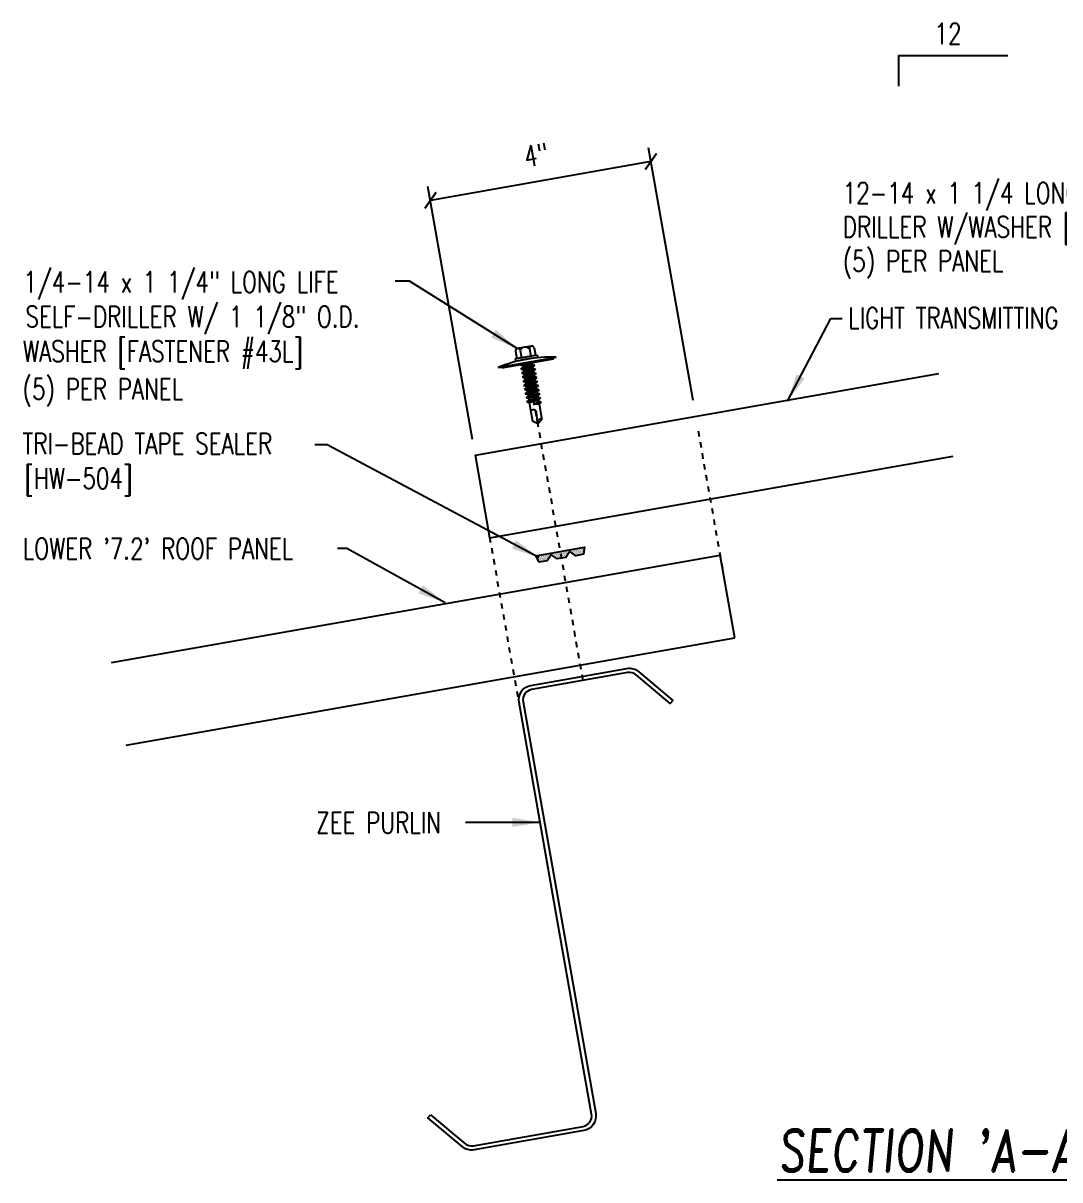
# Model space of a CAD drawing. Header units: inches. Extents: x -33163 to 19162, y -8858 to 30669.
# Drawn here: x -17126.74 to -17108.21, y 18038.63 to 18059.3 of the extents above; entities that cross this region are included whole.
import ezdxf

# ---------------------------------------------------------------- set-up
doc = ezdxf.new("R2010")
doc.units = ezdxf.units.IN
doc.linetypes.add('ACAD_ISO07W100', pattern=[3, 0, -3])
doc.layers.get('0').update_dxf_attribs({"color": 9, "lineweight": 0})
doc.layers.get('Defpoints').update_dxf_attribs({"color": 254})
for name, color, linetype in [('FASTENER', 9, 'Continuous'), ('LABEL', 12, 'Continuous'), ('MARK', 1, 'Continuous'), ('PANEL-S', 11, 'Continuous'), ('STLA', 12, 'Continuous'), ('TAPE', 9, 'Continuous'), ('TEXT', 7, 'Continuous')]:
    doc.layers.add(name, color=color, linetype=linetype)
doc.styles.add('ROMAND', font='romand', dxfattribs={"height": 0.075})
doc.styles.add('TEXT', font='SIMPLEX.shx', dxfattribs={"width": 0.75, "height": 0.375})
doc.styles.add('TEXT1', font='ROMANS.shx', dxfattribs={"width": 0.75, "height": 0.375})
doc.dimstyles.new('DETAIL', dxfattribs={"dimscale": 4, "dimtxt": 0.375, "dimasz": 0.0625, "dimexe": 0.0625, "dimexo": 0.0625, "dimgap": 0.0625, "dimtad": 1, "dimdec": 4, "dimzin": 3, "dimdsep": 46, "dimlunit": 4, "dimtxsty": 'TEXT1', "dimblk": 'ARCHTICK', "dimcen": 0.0625, "dimclrd": 7, "dimclre": 7, "dimclrt": 2, "dimadec": 0, "dimazin": 0, "dimtfac": 0.6, "dimtdec": 4, "dimtmove": 0, "dimatfit": 3, "dimfxl": 1, "dimfrac": 2, "dimtolj": 1, "dimtzin": 0, "dimarcsym": 0})
doc.dimstyles.new('DETAIL$7', dxfattribs={"dimscale": 4, "dimtxt": 0.375, "dimasz": 0.125, "dimexe": 0.0625, "dimexo": 0.0625, "dimgap": 0.0625, "dimtad": 1, "dimdec": 4, "dimzin": 3, "dimdsep": 46, "dimlunit": 4, "dimtxsty": 'TEXT', "dimblk": 'ARCHTICK', "dimcen": 0.0625, "dimclrd": 7, "dimclre": 7, "dimclrt": 2, "dimadec": 0, "dimazin": 0, "dimtfac": 0.6, "dimtdec": 4, "dimtmove": 0, "dimatfit": 3, "dimfxl": 1, "dimfrac": 2, "dimtolj": 1, "dimtzin": 0, "dimarcsym": 0})

# ---------------------------------------------------------------- blocks, each defined once
blk = doc.blocks.new('Z8X25')
at = {"layer": 'STLA'}
blk.add_lwpolyline([(-1.652, 0.753), (-1.139, 0.142, 0.221695), (-0.995, 0.075), (0.995, 0.075, 0.414214), (1.183, 0.262), (1.183, 4), (1.183, 7.738, -0.414214), (1.445, 8), (3.186, 8, -0.221695), (3.386, 7.906), (3.899, 7.295), (3.842, 7.247), (3.329, 7.858, 0.221695), (3.186, 7.925), (1.445, 7.925, 0.414214), (1.257, 7.738), (1.257, 4), (1.257, 0.262, -0.414214), (0.995, 0), (-0.995, 0, -0.221695), (-1.196, 0.094), (-1.709, 0.705)], format="xyb", close=True, dxfattribs=at)
blk = doc.blocks.new('_ArchTick')
at = {"color": 0, "linetype": 'ByBlock', "const_width": 0.15}
blk.add_lwpolyline([(-0.5, -0.5), (0.5, 0.5)], dxfattribs=at)
blk = doc.blocks.new('*D320')
at = {"layer": 'Defpoints', "color": 0, "transparency": 16777216}
for p in [(-17119.459, 18056.136), (-17114.723, 18052.312), (-17118.663, 18051.617)]:
    blk.add_point(p, dxfattribs=at)
at = {"layer": 'TEXT', "color": 7, "lineweight": -2, "transparency": 16777216}
for p, q in [((-17114.767, 18052.558), (-17115.563, 18057.077)), ((-17115.52, 18056.83), (-17119.459, 18056.136)), ((-17118.706, 18051.863), (-17119.503, 18056.382))]:
    blk.add_line(p, q, dxfattribs=at)
at = {"layer": 'TEXT', "color": 7, "lineweight": -2, "transparency": 16777216, "xscale": 0.25, "yscale": 0.25, "zscale": 0.25}
for p, rotation in [((-17115.52, 18056.83), 10.00004169106792), ((-17119.459, 18056.136), 190.0000416910679)]:
    blk.add_blockref('_ArchTick', p, dxfattribs=dict(at, rotation=rotation))
at = {"layer": 'TEXT', "color": 2, "transparency": 16777216, "insert": (-17117.572, 18056.949), "char_height": 0.375, "attachment_point": 5, "rotation": 10, "style": 'TEXT1'}
blk.add_mtext('\\A1;4"', dxfattribs=at)
blk = doc.blocks.new('LAY-LAB')
at = {"layer": 'LABEL', "color": 6, "style": 'ROMAND', "oblique": 5, "width": 0.75}
blk.add_attdef('LAY-LAB', (0.017, 0.0362), '', height=0.1875, dxfattribs=at)
blk = doc.blocks.new('*X315')
at = {"color": 0}
for p, q in [((-0.434, 0.135), (-0.434, 0.135)), ((-0.434, 0.123), (-0.434, 0.123)), ((-0.422, 0.141), (-0.422, 0.141)), ((-0.422, 0.129), (-0.422, 0.129)), ((-0.422, 0.117), (-0.422, 0.117)), ((-0.422, 0.105), (-0.422, 0.105)), ((-0.422, 0.094), (-0.422, 0.094)), ((-0.422, 0.082), (-0.422, 0.082)), ((-0.41, 0.135), (-0.41, 0.135)), ((-0.41, 0.123), (-0.41, 0.123)), ((-0.41, 0.111), (-0.41, 0.111)), ((-0.41, 0.1), (-0.41, 0.1)), ((-0.41, 0.088), (-0.41, 0.088)), ((-0.41, 0.076), (-0.41, 0.076)), ((-0.41, 0.064), (-0.41, 0.064)), ((-0.41, 0.053), (-0.41, 0.053)), ((-0.41, 0.041), (-0.41, 0.041)), ((-0.398, 0.141), (-0.398, 0.141)), ((-0.398, 0.129), (-0.398, 0.129)), ((-0.398, 0.117), (-0.398, 0.117)), ((-0.398, 0.105), (-0.398, 0.105)), ((-0.398, 0.094), (-0.398, 0.094)), ((-0.398, 0.082), (-0.398, 0.082)), ((-0.398, 0.07), (-0.398, 0.07)), ((-0.398, 0.059), (-0.398, 0.059)), ((-0.398, 0.047), (-0.398, 0.047)), ((-0.398, 0.035), (-0.398, 0.035)), ((-0.398, 0.023), (-0.398, 0.023)), ((-0.387, 0.135), (-0.387, 0.135)), ((-0.387, 0.123), (-0.387, 0.123)), ((-0.387, 0.111), (-0.387, 0.111)), ((-0.387, 0.1), (-0.387, 0.1)), ((-0.387, 0.088), (-0.387, 0.088)), ((-0.387, 0.076), (-0.387, 0.076)), ((-0.387, 0.064), (-0.387, 0.064)), ((-0.387, 0.053), (-0.387, 0.053)), ((-0.387, 0.041), (-0.387, 0.041)), ((-0.387, 0.029), (-0.387, 0.029)), ((-0.375, 0.141), (-0.375, 0.141)), ((-0.375, 0.129), (-0.375, 0.129)), ((-0.375, 0.117), (-0.375, 0.117)), ((-0.375, 0.105), (-0.375, 0.105)), ((-0.375, 0.094), (-0.375, 0.094)), ((-0.375, 0.082), (-0.375, 0.082)), ((-0.375, 0.07), (-0.375, 0.07)), ((-0.375, 0.059), (-0.375, 0.059)), ((-0.375, 0.047), (-0.375, 0.047)), ((-0.375, 0.035), (-0.375, 0.035)), ((-0.375, 0.023), (-0.375, 0.023)), ((-0.363, 0.135), (-0.363, 0.135)), ((-0.363, 0.123), (-0.363, 0.123)), ((-0.363, 0.111), (-0.363, 0.111)), ((-0.363, 0.1), (-0.363, 0.1)), ((-0.363, 0.088), (-0.363, 0.088)), ((-0.363, 0.076), (-0.363, 0.076)), ((-0.363, 0.064), (-0.363, 0.064)), ((-0.363, 0.053), (-0.363, 0.053)), ((-0.363, 0.041), (-0.363, 0.041)), ((-0.363, 0.029), (-0.363, 0.029)), ((-0.352, 0.141), (-0.352, 0.141)), ((-0.352, 0.129), (-0.352, 0.129)), ((-0.352, 0.117), (-0.352, 0.117)), ((-0.352, 0.105), (-0.352, 0.105)), ((-0.352, 0.094), (-0.352, 0.094)), ((-0.352, 0.082), (-0.352, 0.082)), ((-0.352, 0.07), (-0.352, 0.07)), ((-0.352, 0.059), (-0.352, 0.059)), ((-0.352, 0.047), (-0.352, 0.047)), ((-0.352, 0.035), (-0.352, 0.035)), ((-0.352, 0.023), (-0.352, 0.023)), ((-0.34, 0.135), (-0.34, 0.135)), ((-0.34, 0.123), (-0.34, 0.123)), ((-0.34, 0.111), (-0.34, 0.111)), ((-0.34, 0.1), (-0.34, 0.1)), ((-0.34, 0.088), (-0.34, 0.088)), ((-0.34, 0.076), (-0.34, 0.076)), ((-0.34, 0.064), (-0.34, 0.064)), ((-0.34, 0.053), (-0.34, 0.053)), ((-0.34, 0.041), (-0.34, 0.041)), ((-0.34, 0.029), (-0.34, 0.029)), ((-0.328, 0.141), (-0.328, 0.141)), ((-0.328, 0.129), (-0.328, 0.129)), ((-0.328, 0.117), (-0.328, 0.117)), ((-0.328, 0.105), (-0.328, 0.105)), ((-0.328, 0.094), (-0.328, 0.094)), ((-0.328, 0.082), (-0.328, 0.082)), ((-0.328, 0.07), (-0.328, 0.07)), ((-0.328, 0.059), (-0.328, 0.059)), ((-0.328, 0.047), (-0.328, 0.047)), ((-0.328, 0.035), (-0.328, 0.035)), ((-0.328, 0.023), (-0.328, 0.023)), ((-0.316, 0.135), (-0.316, 0.135)), ((-0.316, 0.123), (-0.316, 0.123)), ((-0.316, 0.111), (-0.316, 0.111)), ((-0.316, 0.1), (-0.316, 0.1)), ((-0.316, 0.088), (-0.316, 0.088)), ((-0.316, 0.076), (-0.316, 0.076)), ((-0.316, 0.064), (-0.316, 0.064)), ((-0.316, 0.053), (-0.316, 0.053)), ((-0.316, 0.041), (-0.316, 0.041)), ((-0.316, 0.029), (-0.316, 0.029)), ((-0.305, 0.141), (-0.305, 0.141)), ((-0.305, 0.129), (-0.305, 0.129)), ((-0.305, 0.117), (-0.305, 0.117)), ((-0.305, 0.105), (-0.305, 0.105)), ((-0.305, 0.094), (-0.305, 0.094)), ((-0.305, 0.082), (-0.305, 0.082)), ((-0.305, 0.07), (-0.305, 0.07)), ((-0.305, 0.059), (-0.305, 0.059)), ((-0.305, 0.047), (-0.305, 0.047)), ((-0.305, 0.035), (-0.305, 0.035)), ((-0.305, 0.023), (-0.305, 0.023)), ((-0.293, 0.135), (-0.293, 0.135)), ((-0.293, 0.123), (-0.293, 0.123)), ((-0.293, 0.111), (-0.293, 0.111)), ((-0.293, 0.1), (-0.293, 0.1)), ((-0.293, 0.088), (-0.293, 0.088)), ((-0.293, 0.076), (-0.293, 0.076)), ((-0.293, 0.064), (-0.293, 0.064)), ((-0.293, 0.053), (-0.293, 0.053)), ((-0.293, 0.041), (-0.293, 0.041)), ((-0.293, 0.029), (-0.293, 0.029)), ((-0.281, 0.141), (-0.281, 0.141)), ((-0.281, 0.129), (-0.281, 0.129)), ((-0.281, 0.117), (-0.281, 0.117)), ((-0.281, 0.105), (-0.281, 0.105)), ((-0.281, 0.094), (-0.281, 0.094)), ((-0.281, 0.082), (-0.281, 0.082)), ((-0.281, 0.07), (-0.281, 0.07)), ((-0.281, 0.059), (-0.281, 0.059)), ((-0.281, 0.047), (-0.281, 0.047)), ((-0.281, 0.035), (-0.281, 0.035)), ((-0.281, 0.023), (-0.281, 0.023)), ((-0.27, 0.135), (-0.27, 0.135)), ((-0.27, 0.123), (-0.27, 0.123)), ((-0.27, 0.111), (-0.27, 0.111)), ((-0.27, 0.1), (-0.27, 0.1)), ((-0.27, 0.088), (-0.27, 0.088)), ((-0.27, 0.076), (-0.27, 0.076)), ((-0.27, 0.064), (-0.27, 0.064)), ((-0.27, 0.053), (-0.27, 0.053)), ((-0.27, 0.041), (-0.27, 0.041)), ((-0.27, 0.029), (-0.27, 0.029)), ((-0.258, 0.141), (-0.258, 0.141)), ((-0.258, 0.129), (-0.258, 0.129)), ((-0.258, 0.117), (-0.258, 0.117)), ((-0.258, 0.105), (-0.258, 0.105)), ((-0.258, 0.094), (-0.258, 0.094)), ((-0.258, 0.082), (-0.258, 0.082)), ((-0.258, 0.07), (-0.258, 0.07)), ((-0.258, 0.059), (-0.258, 0.059)), ((-0.258, 0.047), (-0.258, 0.047)), ((-0.258, 0.035), (-0.258, 0.035)), ((-0.258, 0.023), (-0.258, 0.023)), ((-0.246, 0.135), (-0.246, 0.135)), ((-0.246, 0.123), (-0.246, 0.123)), ((-0.246, 0.111), (-0.246, 0.111)), ((-0.246, 0.1), (-0.246, 0.1)), ((-0.246, 0.088), (-0.246, 0.088)), ((-0.246, 0.076), (-0.246, 0.076)), ((-0.246, 0.064), (-0.246, 0.064)), ((-0.246, 0.053), (-0.246, 0.053)), ((-0.246, 0.041), (-0.246, 0.041)), ((-0.234, 0.141), (-0.234, 0.141)), ((-0.234, 0.129), (-0.234, 0.129)), ((-0.234, 0.117), (-0.234, 0.117)), ((-0.234, 0.105), (-0.234, 0.105)), ((-0.234, 0.094), (-0.234, 0.094)), ((-0.234, 0.082), (-0.234, 0.082)), ((-0.234, 0.07), (-0.234, 0.07)), ((-0.234, 0.059), (-0.234, 0.059)), ((-0.234, 0.047), (-0.234, 0.047)), ((-0.223, 0.135), (-0.223, 0.135)), ((-0.223, 0.123), (-0.223, 0.123)), ((-0.223, 0.111), (-0.223, 0.111)), ((-0.223, 0.1), (-0.223, 0.1)), ((-0.223, 0.088), (-0.223, 0.088)), ((-0.223, 0.076), (-0.223, 0.076)), ((-0.223, 0.064), (-0.223, 0.064)), ((-0.211, 0.141), (-0.211, 0.141)), ((-0.211, 0.129), (-0.211, 0.129)), ((-0.211, 0.117), (-0.211, 0.117)), ((-0.211, 0.105), (-0.211, 0.105)), ((-0.211, 0.094), (-0.211, 0.094)), ((-0.211, 0.082), (-0.211, 0.082)), ((-0.211, 0.07), (-0.211, 0.07)), ((-0.199, 0.135), (-0.199, 0.135)), ((-0.199, 0.123), (-0.199, 0.123)), ((-0.199, 0.111), (-0.199, 0.111)), ((-0.199, 0.1), (-0.199, 0.1)), ((-0.199, 0.088), (-0.199, 0.088)), ((-0.188, 0.141), (-0.188, 0.141)), ((-0.188, 0.129), (-0.188, 0.129)), ((-0.188, 0.117), (-0.188, 0.117)), ((-0.188, 0.105), (-0.188, 0.105)), ((-0.188, 0.094), (-0.188, 0.094)), ((-0.176, 0.135), (-0.176, 0.135)), ((-0.176, 0.123), (-0.176, 0.123)), ((-0.176, 0.111), (-0.176, 0.111)), ((-0.164, 0.141), (-0.164, 0.141)), ((-0.164, 0.129), (-0.164, 0.129)), ((-0.164, 0.117), (-0.164, 0.117)), ((-0.164, 0.105), (-0.164, 0.105)), ((-0.152, 0.135), (-0.152, 0.135)), ((-0.152, 0.123), (-0.152, 0.123)), ((-0.152, 0.111), (-0.152, 0.111)), ((-0.152, 0.1), (-0.152, 0.1)), ((-0.141, 0.141), (-0.141, 0.141)), ((-0.141, 0.129), (-0.141, 0.129)), ((-0.141, 0.117), (-0.141, 0.117)), ((-0.141, 0.105), (-0.141, 0.105)), ((-0.141, 0.094), (-0.141, 0.094)), ((-0.141, 0.082), (-0.141, 0.082)), ((-0.129, 0.135), (-0.129, 0.135)), ((-0.129, 0.123), (-0.129, 0.123)), ((-0.129, 0.111), (-0.129, 0.111)), ((-0.129, 0.1), (-0.129, 0.1)), ((-0.129, 0.088), (-0.129, 0.088)), ((-0.129, 0.076), (-0.129, 0.076)), ((-0.117, 0.141), (-0.117, 0.141)), ((-0.117, 0.129), (-0.117, 0.129)), ((-0.117, 0.117), (-0.117, 0.117)), ((-0.117, 0.105), (-0.117, 0.105)), ((-0.117, 0.094), (-0.117, 0.094)), ((-0.117, 0.082), (-0.117, 0.082)), ((-0.117, 0.07), (-0.117, 0.07)), ((-0.117, 0.059), (-0.117, 0.059)), ((-0.105, 0.135), (-0.105, 0.135)), ((-0.105, 0.123), (-0.105, 0.123)), ((-0.105, 0.111), (-0.105, 0.111)), ((-0.105, 0.1), (-0.105, 0.1)), ((-0.105, 0.088), (-0.105, 0.088)), ((-0.105, 0.076), (-0.105, 0.076)), ((-0.105, 0.064), (-0.105, 0.064)), ((-0.105, 0.053), (-0.105, 0.053)), ((-0.094, 0.141), (-0.094, 0.141)), ((-0.094, 0.129), (-0.094, 0.129)), ((-0.094, 0.117), (-0.094, 0.117)), ((-0.094, 0.105), (-0.094, 0.105)), ((-0.094, 0.094), (-0.094, 0.094)), ((-0.094, 0.082), (-0.094, 0.082)), ((-0.094, 0.07), (-0.094, 0.07)), ((-0.094, 0.059), (-0.094, 0.059)), ((-0.094, 0.047), (-0.094, 0.047)), ((-0.094, 0.035), (-0.094, 0.035)), ((-0.082, 0.135), (-0.082, 0.135)), ((-0.082, 0.123), (-0.082, 0.123)), ((-0.082, 0.111), (-0.082, 0.111)), ((-0.082, 0.1), (-0.082, 0.1)), ((-0.082, 0.088), (-0.082, 0.088)), ((-0.082, 0.076), (-0.082, 0.076)), ((-0.082, 0.064), (-0.082, 0.064)), ((-0.082, 0.053), (-0.082, 0.053)), ((-0.082, 0.041), (-0.082, 0.041)), ((-0.082, 0.029), (-0.082, 0.029)), ((-0.07, 0.141), (-0.07, 0.141)), ((-0.07, 0.129), (-0.07, 0.129)), ((-0.07, 0.117), (-0.07, 0.117)), ((-0.07, 0.105), (-0.07, 0.105)), ((-0.07, 0.094), (-0.07, 0.094)), ((-0.07, 0.082), (-0.07, 0.082)), ((-0.07, 0.07), (-0.07, 0.07)), ((-0.07, 0.059), (-0.07, 0.059)), ((-0.07, 0.047), (-0.07, 0.047)), ((-0.07, 0.035), (-0.07, 0.035)), ((-0.07, 0.023), (-0.07, 0.023)), ((-0.059, 0.135), (-0.059, 0.135)), ((-0.059, 0.123), (-0.059, 0.123)), ((-0.059, 0.111), (-0.059, 0.111)), ((-0.059, 0.1), (-0.059, 0.1)), ((-0.059, 0.088), (-0.059, 0.088)), ((-0.059, 0.076), (-0.059, 0.076)), ((-0.059, 0.064), (-0.059, 0.064)), ((-0.059, 0.053), (-0.059, 0.053)), ((-0.059, 0.041), (-0.059, 0.041)), ((-0.059, 0.029), (-0.059, 0.029)), ((-0.047, 0.141), (-0.047, 0.141)), ((-0.047, 0.129), (-0.047, 0.129)), ((-0.047, 0.117), (-0.047, 0.117)), ((-0.047, 0.105), (-0.047, 0.105)), ((-0.047, 0.094), (-0.047, 0.094)), ((-0.047, 0.082), (-0.047, 0.082)), ((-0.047, 0.07), (-0.047, 0.07)), ((-0.047, 0.059), (-0.047, 0.059)), ((-0.047, 0.047), (-0.047, 0.047)), ((-0.047, 0.035), (-0.047, 0.035)), ((-0.047, 0.023), (-0.047, 0.023)), ((-0.035, 0.135), (-0.035, 0.135)), ((-0.035, 0.123), (-0.035, 0.123)), ((-0.035, 0.111), (-0.035, 0.111)), ((-0.035, 0.1), (-0.035, 0.1)), ((-0.035, 0.088), (-0.035, 0.088)), ((-0.035, 0.076), (-0.035, 0.076)), ((-0.035, 0.064), (-0.035, 0.064)), ((-0.035, 0.053), (-0.035, 0.053)), ((-0.035, 0.041), (-0.035, 0.041)), ((-0.035, 0.029), (-0.035, 0.029)), ((-0.023, 0.141), (-0.023, 0.141)), ((-0.023, 0.129), (-0.023, 0.129)), ((-0.023, 0.117), (-0.023, 0.117)), ((-0.023, 0.105), (-0.023, 0.105)), ((-0.023, 0.094), (-0.023, 0.094)), ((-0.023, 0.082), (-0.023, 0.082)), ((-0.023, 0.07), (-0.023, 0.07)), ((-0.023, 0.059), (-0.023, 0.059)), ((-0.023, 0.047), (-0.023, 0.047)), ((-0.023, 0.035), (-0.023, 0.035)), ((-0.023, 0.023), (-0.023, 0.023)), ((-0.012, 0.135), (-0.012, 0.135)), ((-0.012, 0.123), (-0.012, 0.123)), ((-0.012, 0.111), (-0.012, 0.111)), ((-0.012, 0.1), (-0.012, 0.1)), ((-0.012, 0.088), (-0.012, 0.088)), ((-0.012, 0.076), (-0.012, 0.076)), ((-0.012, 0.064), (-0.012, 0.064)), ((-0.012, 0.053), (-0.012, 0.053)), ((-0.012, 0.041), (-0.012, 0.041)), ((-0.012, 0.029), (-0.012, 0.029)), ((0, 0.141), (0, 0.141)), ((0, 0.129), (0, 0.129)), ((0, 0.117), (0, 0.117)), ((0, 0.105), (0, 0.105)), ((0, 0.094), (0, 0.094)), ((0, 0.082), (0, 0.082)), ((0, 0.07), (0, 0.07)), ((0, 0.059), (0, 0.059)), ((0, 0.047), (0, 0.047)), ((0, 0.035), (0, 0.035)), ((0, 0.023), (0, 0.023)), ((0.012, 0.135), (0.012, 0.135)), ((0.012, 0.123), (0.012, 0.123)), ((0.012, 0.111), (0.012, 0.111)), ((0.012, 0.1), (0.012, 0.1)), ((0.012, 0.088), (0.012, 0.088)), ((0.012, 0.076), (0.012, 0.076)), ((0.012, 0.064), (0.012, 0.064)), ((0.012, 0.053), (0.012, 0.053)), ((0.012, 0.041), (0.012, 0.041)), ((0.012, 0.029), (0.012, 0.029)), ((0.023, 0.141), (0.023, 0.141)), ((0.023, 0.129), (0.023, 0.129)), ((0.023, 0.117), (0.023, 0.117)), ((0.023, 0.105), (0.023, 0.105)), ((0.023, 0.094), (0.023, 0.094)), ((0.023, 0.082), (0.023, 0.082)), ((0.023, 0.07), (0.023, 0.07)), ((0.023, 0.059), (0.023, 0.059)), ((0.023, 0.047), (0.023, 0.047)), ((0.023, 0.035), (0.023, 0.035)), ((0.023, 0.023), (0.023, 0.023)), ((0.035, 0.135), (0.035, 0.135)), ((0.035, 0.123), (0.035, 0.123)), ((0.035, 0.111), (0.035, 0.111)), ((0.035, 0.1), (0.035, 0.1)), ((0.035, 0.088), (0.035, 0.088)), ((0.035, 0.076), (0.035, 0.076)), ((0.035, 0.064), (0.035, 0.064)), ((0.035, 0.053), (0.035, 0.053)), ((0.035, 0.041), (0.035, 0.041)), ((0.035, 0.029), (0.035, 0.029)), ((0.047, 0.141), (0.047, 0.141)), ((0.047, 0.129), (0.047, 0.129)), ((0.047, 0.117), (0.047, 0.117)), ((0.047, 0.105), (0.047, 0.105)), ((0.047, 0.094), (0.047, 0.094)), ((0.047, 0.082), (0.047, 0.082)), ((0.047, 0.07), (0.047, 0.07)), ((0.047, 0.059), (0.047, 0.059)), ((0.047, 0.047), (0.047, 0.047)), ((0.047, 0.035), (0.047, 0.035)), ((0.047, 0.023), (0.047, 0.023)), ((0.059, 0.135), (0.059, 0.135)), ((0.059, 0.123), (0.059, 0.123)), ((0.059, 0.111), (0.059, 0.111)), ((0.059, 0.1), (0.059, 0.1)), ((0.059, 0.088), (0.059, 0.088)), ((0.059, 0.076), (0.059, 0.076)), ((0.059, 0.064), (0.059, 0.064)), ((0.059, 0.053), (0.059, 0.053)), ((0.059, 0.041), (0.059, 0.041)), ((0.059, 0.029), (0.059, 0.029)), ((0.07, 0.141), (0.07, 0.141)), ((0.07, 0.129), (0.07, 0.129)), ((0.07, 0.117), (0.07, 0.117)), ((0.07, 0.105), (0.07, 0.105)), ((0.07, 0.094), (0.07, 0.094)), ((0.07, 0.082), (0.07, 0.082)), ((0.07, 0.07), (0.07, 0.07)), ((0.07, 0.059), (0.07, 0.059)), ((0.07, 0.047), (0.07, 0.047)), ((0.07, 0.035), (0.07, 0.035)), ((0.07, 0.023), (0.07, 0.023)), ((0.082, 0.135), (0.082, 0.135)), ((0.082, 0.123), (0.082, 0.123)), ((0.082, 0.111), (0.082, 0.111)), ((0.082, 0.1), (0.082, 0.1)), ((0.082, 0.088), (0.082, 0.088)), ((0.082, 0.076), (0.082, 0.076)), ((0.082, 0.064), (0.082, 0.064)), ((0.082, 0.053), (0.082, 0.053)), ((0.082, 0.041), (0.082, 0.041)), ((0.082, 0.029), (0.082, 0.029)), ((0.094, 0.141), (0.094, 0.141)), ((0.094, 0.129), (0.094, 0.129)), ((0.094, 0.117), (0.094, 0.117)), ((0.094, 0.105), (0.094, 0.105)), ((0.094, 0.094), (0.094, 0.094)), ((0.094, 0.082), (0.094, 0.082)), ((0.094, 0.07), (0.094, 0.07)), ((0.094, 0.059), (0.094, 0.059)), ((0.094, 0.047), (0.094, 0.047)), ((0.094, 0.035), (0.094, 0.035)), ((0.105, 0.135), (0.105, 0.135)), ((0.105, 0.123), (0.105, 0.123)), ((0.105, 0.111), (0.105, 0.111)), ((0.105, 0.1), (0.105, 0.1)), ((0.105, 0.088), (0.105, 0.088)), ((0.105, 0.076), (0.105, 0.076)), ((0.105, 0.064), (0.105, 0.064)), ((0.105, 0.053), (0.105, 0.053)), ((0.117, 0.141), (0.117, 0.141)), ((0.117, 0.129), (0.117, 0.129)), ((0.117, 0.117), (0.117, 0.117)), ((0.117, 0.105), (0.117, 0.105)), ((0.117, 0.094), (0.117, 0.094)), ((0.117, 0.082), (0.117, 0.082)), ((0.117, 0.07), (0.117, 0.07)), ((0.117, 0.059), (0.117, 0.059)), ((0.129, 0.135), (0.129, 0.135)), ((0.129, 0.123), (0.129, 0.123)), ((0.129, 0.111), (0.129, 0.111)), ((0.129, 0.1), (0.129, 0.1)), ((0.129, 0.088), (0.129, 0.088)), ((0.129, 0.076), (0.129, 0.076)), ((0.141, 0.141), (0.141, 0.141)), ((0.141, 0.129), (0.141, 0.129)), ((0.141, 0.117), (0.141, 0.117)), ((0.141, 0.105), (0.141, 0.105)), ((0.141, 0.094), (0.141, 0.094)), ((0.141, 0.082), (0.141, 0.082)), ((0.152, 0.135), (0.152, 0.135)), ((0.152, 0.123), (0.152, 0.123)), ((0.152, 0.111), (0.152, 0.111)), ((0.152, 0.1), (0.152, 0.1)), ((0.164, 0.141), (0.164, 0.141)), ((0.164, 0.129), (0.164, 0.129)), ((0.164, 0.117), (0.164, 0.117)), ((0.164, 0.105), (0.164, 0.105)), ((0.176, 0.135), (0.176, 0.135)), ((0.176, 0.123), (0.176, 0.123)), ((0.176, 0.111), (0.176, 0.111)), ((0.188, 0.141), (0.188, 0.141)), ((0.188, 0.129), (0.188, 0.129)), ((0.188, 0.117), (0.188, 0.117)), ((0.188, 0.105), (0.188, 0.105)), ((0.188, 0.094), (0.188, 0.094)), ((0.199, 0.135), (0.199, 0.135)), ((0.199, 0.123), (0.199, 0.123)), ((0.199, 0.111), (0.199, 0.111)), ((0.199, 0.1), (0.199, 0.1)), ((0.199, 0.088), (0.199, 0.088)), ((0.211, 0.141), (0.211, 0.141)), ((0.211, 0.129), (0.211, 0.129)), ((0.211, 0.117), (0.211, 0.117)), ((0.211, 0.105), (0.211, 0.105)), ((0.211, 0.094), (0.211, 0.094)), ((0.211, 0.082), (0.211, 0.082)), ((0.211, 0.07), (0.211, 0.07)), ((0.223, 0.135), (0.223, 0.135)), ((0.223, 0.123), (0.223, 0.123)), ((0.223, 0.111), (0.223, 0.111)), ((0.223, 0.1), (0.223, 0.1)), ((0.223, 0.088), (0.223, 0.088)), ((0.223, 0.076), (0.223, 0.076)), ((0.223, 0.064), (0.223, 0.064)), ((0.234, 0.141), (0.234, 0.141)), ((0.234, 0.129), (0.234, 0.129)), ((0.234, 0.117), (0.234, 0.117)), ((0.234, 0.105), (0.234, 0.105)), ((0.234, 0.094), (0.234, 0.094)), ((0.234, 0.082), (0.234, 0.082)), ((0.234, 0.07), (0.234, 0.07)), ((0.234, 0.059), (0.234, 0.059)), ((0.234, 0.047), (0.234, 0.047)), ((0.246, 0.135), (0.246, 0.135)), ((0.246, 0.123), (0.246, 0.123)), ((0.246, 0.111), (0.246, 0.111)), ((0.246, 0.1), (0.246, 0.1)), ((0.246, 0.088), (0.246, 0.088)), ((0.246, 0.076), (0.246, 0.076)), ((0.246, 0.064), (0.246, 0.064)), ((0.246, 0.053), (0.246, 0.053)), ((0.246, 0.041), (0.246, 0.041)), ((0.258, 0.141), (0.258, 0.141)), ((0.258, 0.129), (0.258, 0.129)), ((0.258, 0.117), (0.258, 0.117)), ((0.258, 0.105), (0.258, 0.105)), ((0.258, 0.094), (0.258, 0.094)), ((0.258, 0.082), (0.258, 0.082)), ((0.258, 0.07), (0.258, 0.07)), ((0.258, 0.059), (0.258, 0.059)), ((0.258, 0.047), (0.258, 0.047)), ((0.258, 0.035), (0.258, 0.035)), ((0.258, 0.023), (0.258, 0.023)), ((0.27, 0.135), (0.27, 0.135)), ((0.27, 0.123), (0.27, 0.123)), ((0.27, 0.111), (0.27, 0.111)), ((0.27, 0.1), (0.27, 0.1)), ((0.27, 0.088), (0.27, 0.088)), ((0.27, 0.076), (0.27, 0.076)), ((0.27, 0.064), (0.27, 0.064)), ((0.27, 0.053), (0.27, 0.053)), ((0.27, 0.041), (0.27, 0.041)), ((0.27, 0.029), (0.27, 0.029)), ((0.281, 0.141), (0.281, 0.141)), ((0.281, 0.129), (0.281, 0.129)), ((0.281, 0.117), (0.281, 0.117)), ((0.281, 0.105), (0.281, 0.105)), ((0.281, 0.094), (0.281, 0.094)), ((0.281, 0.082), (0.281, 0.082)), ((0.281, 0.07), (0.281, 0.07)), ((0.281, 0.059), (0.281, 0.059)), ((0.281, 0.047), (0.281, 0.047)), ((0.281, 0.035), (0.281, 0.035)), ((0.281, 0.023), (0.281, 0.023)), ((0.293, 0.135), (0.293, 0.135)), ((0.293, 0.123), (0.293, 0.123)), ((0.293, 0.111), (0.293, 0.111)), ((0.293, 0.1), (0.293, 0.1)), ((0.293, 0.088), (0.293, 0.088)), ((0.293, 0.076), (0.293, 0.076)), ((0.293, 0.064), (0.293, 0.064)), ((0.293, 0.053), (0.293, 0.053)), ((0.293, 0.041), (0.293, 0.041)), ((0.293, 0.029), (0.293, 0.029)), ((0.305, 0.141), (0.305, 0.141)), ((0.305, 0.129), (0.305, 0.129)), ((0.305, 0.117), (0.305, 0.117)), ((0.305, 0.105), (0.305, 0.105)), ((0.305, 0.094), (0.305, 0.094)), ((0.305, 0.082), (0.305, 0.082)), ((0.305, 0.07), (0.305, 0.07)), ((0.305, 0.059), (0.305, 0.059)), ((0.305, 0.047), (0.305, 0.047)), ((0.305, 0.035), (0.305, 0.035)), ((0.305, 0.023), (0.305, 0.023)), ((0.316, 0.135), (0.316, 0.135)), ((0.316, 0.123), (0.316, 0.123)), ((0.316, 0.111), (0.316, 0.111)), ((0.316, 0.1), (0.316, 0.1)), ((0.316, 0.088), (0.316, 0.088)), ((0.316, 0.076), (0.316, 0.076)), ((0.316, 0.064), (0.316, 0.064)), ((0.316, 0.053), (0.316, 0.053)), ((0.316, 0.041), (0.316, 0.041)), ((0.316, 0.029), (0.316, 0.029)), ((0.328, 0.141), (0.328, 0.141)), ((0.328, 0.129), (0.328, 0.129)), ((0.328, 0.117), (0.328, 0.117)), ((0.328, 0.105), (0.328, 0.105)), ((0.328, 0.094), (0.328, 0.094)), ((0.328, 0.082), (0.328, 0.082)), ((0.328, 0.07), (0.328, 0.07)), ((0.328, 0.059), (0.328, 0.059)), ((0.328, 0.047), (0.328, 0.047)), ((0.328, 0.035), (0.328, 0.035)), ((0.328, 0.023), (0.328, 0.023)), ((0.34, 0.135), (0.34, 0.135)), ((0.34, 0.123), (0.34, 0.123)), ((0.34, 0.111), (0.34, 0.111)), ((0.34, 0.1), (0.34, 0.1)), ((0.34, 0.088), (0.34, 0.088)), ((0.34, 0.076), (0.34, 0.076)), ((0.34, 0.064), (0.34, 0.064)), ((0.34, 0.053), (0.34, 0.053)), ((0.34, 0.041), (0.34, 0.041)), ((0.34, 0.029), (0.34, 0.029)), ((0.352, 0.141), (0.352, 0.141)), ((0.352, 0.129), (0.352, 0.129)), ((0.352, 0.117), (0.352, 0.117)), ((0.352, 0.105), (0.352, 0.105)), ((0.352, 0.094), (0.352, 0.094)), ((0.352, 0.082), (0.352, 0.082)), ((0.352, 0.07), (0.352, 0.07)), ((0.352, 0.059), (0.352, 0.059)), ((0.352, 0.047), (0.352, 0.047)), ((0.352, 0.035), (0.352, 0.035)), ((0.352, 0.023), (0.352, 0.023)), ((0.363, 0.135), (0.363, 0.135)), ((0.363, 0.123), (0.363, 0.123)), ((0.363, 0.111), (0.363, 0.111)), ((0.363, 0.1), (0.363, 0.1)), ((0.363, 0.088), (0.363, 0.088)), ((0.363, 0.076), (0.363, 0.076)), ((0.363, 0.064), (0.363, 0.064)), ((0.363, 0.053), (0.363, 0.053)), ((0.363, 0.041), (0.363, 0.041)), ((0.363, 0.029), (0.363, 0.029)), ((0.375, 0.141), (0.375, 0.141)), ((0.375, 0.129), (0.375, 0.129)), ((0.375, 0.117), (0.375, 0.117)), ((0.375, 0.105), (0.375, 0.105)), ((0.375, 0.094), (0.375, 0.094)), ((0.375, 0.082), (0.375, 0.082)), ((0.375, 0.07), (0.375, 0.07)), ((0.375, 0.059), (0.375, 0.059)), ((0.375, 0.047), (0.375, 0.047)), ((0.375, 0.035), (0.375, 0.035)), ((0.375, 0.023), (0.375, 0.023)), ((0.387, 0.135), (0.387, 0.135)), ((0.387, 0.123), (0.387, 0.123)), ((0.387, 0.111), (0.387, 0.111)), ((0.387, 0.1), (0.387, 0.1)), ((0.387, 0.088), (0.387, 0.088)), ((0.387, 0.076), (0.387, 0.076)), ((0.387, 0.064), (0.387, 0.064)), ((0.387, 0.053), (0.387, 0.053)), ((0.387, 0.041), (0.387, 0.041)), ((0.387, 0.029), (0.387, 0.029)), ((0.398, 0.141), (0.398, 0.141)), ((0.398, 0.129), (0.398, 0.129)), ((0.398, 0.117), (0.398, 0.117)), ((0.398, 0.105), (0.398, 0.105)), ((0.398, 0.094), (0.398, 0.094)), ((0.398, 0.082), (0.398, 0.082)), ((0.398, 0.07), (0.398, 0.07)), ((0.398, 0.059), (0.398, 0.059)), ((0.398, 0.047), (0.398, 0.047)), ((0.398, 0.035), (0.398, 0.035)), ((0.398, 0.023), (0.398, 0.023)), ((0.41, 0.135), (0.41, 0.135)), ((0.41, 0.123), (0.41, 0.123)), ((0.41, 0.111), (0.41, 0.111)), ((0.41, 0.1), (0.41, 0.1)), ((0.41, 0.088), (0.41, 0.088)), ((0.41, 0.076), (0.41, 0.076)), ((0.41, 0.064), (0.41, 0.064)), ((0.41, 0.053), (0.41, 0.053)), ((0.41, 0.041), (0.41, 0.041)), ((0.422, 0.141), (0.422, 0.141)), ((0.422, 0.129), (0.422, 0.129)), ((0.422, 0.117), (0.422, 0.117)), ((0.422, 0.105), (0.422, 0.105)), ((0.422, 0.094), (0.422, 0.094)), ((0.422, 0.082), (0.422, 0.082)), ((0.434, 0.135), (0.434, 0.135)), ((0.434, 0.123), (0.434, 0.123))]:
    blk.add_line(p, q, dxfattribs=at)
blk = doc.blocks.new('TRIBEAD')
at = {"layer": 'TAPE', "color": 9}
blk.add_lwpolyline([(-0.403, 0.018), (-0.442, 0.141), (0.442, 0.141), (0.403, 0.018), (0.26, 0.018), (0.17, 0.109), (0.079, 0.018), (0, 0.018), (-0.079, 0.018), (-0.17, 0.109), (-0.26, 0.018)], close=True, dxfattribs=at)
at = {"layer": 'TAPE', "color": 251}
blk.add_blockref('*X315', (0, 0), dxfattribs=at)
blk = doc.blocks.new('A$C43472860')
at = {"layer": 'FASTENER'}
for p, q in [((-1.794, 0.632), (-1.794, 0.497)), ((-1.494, 0.673), (-1.754, 0.673)), ((-1.709, 0.632), (-1.709, 0.497)), ((-1.538, 0.632), (-1.538, 0.497)), ((-1.453, 0.632), (-1.453, 0.497)), ((-1.422, 0.497), (-1.823, 0.497)), ((-1.823, 0.497), (-1.823, 0.456)), ((-1.823, 0.456), (-1.422, 0.456)), ((-1.794, 0.497), (-1.453, 0.497)), ((-1.794, 0.497), (-1.453, 0.497)), ((-1.422, 0.497), (-1.422, 0.456)), ((-2.15, 0.398), (-1.095, 0.398)), ((-2.09, 0.398), (-1.156, 0.398)), ((-2.09, 0.374), (-2.09, 0.398)), ((-1.156, 0.374), (-2.09, 0.374)), ((-1.751, 0.301), (-1.709, 0.326)), ((-1.751, 0.301), (-1.496, 0.326)), ((-1.751, 0.301), (-1.709, 0.284)), ((-1.751, 0.226), (-1.709, 0.252)), ((-1.751, 0.226), (-1.496, 0.252)), ((-1.751, 0.226), (-1.709, 0.209)), ((-1.747, 0.374), (-1.709, 0.358)), ((-1.709, 0.358), (-1.556, 0.374)), ((-1.709, 0.358), (-1.709, 0.326)), ((-1.709, 0.326), (-1.538, 0.344)), ((-1.709, 0.284), (-1.538, 0.301)), ((-1.709, 0.284), (-1.709, 0.252)), ((-1.709, 0.252), (-1.538, 0.269)), ((-1.709, 0.209), (-1.538, 0.226)), ((-1.709, 0.209), (-1.709, 0.177)), ((-1.538, 0.374), (-1.538, 0.344)), ((-1.496, 0.326), (-1.538, 0.344)), ((-1.496, 0.326), (-1.538, 0.301)), ((-1.538, 0.301), (-1.538, 0.269)), ((-1.496, 0.252), (-1.538, 0.269)), ((-1.496, 0.252), (-1.538, 0.226)), ((-1.538, 0.226), (-1.538, 0.194)), ((-1.156, 0.398), (-1.156, 0.374)), ((-1.751, 0.152), (-1.709, 0.177)), ((-1.751, 0.152), (-1.496, 0.177)), ((-1.751, 0.152), (-1.709, 0.134)), ((-1.751, 0.077), (-1.709, 0.103)), ((-1.751, 0.077), (-1.496, 0.103)), ((-1.751, 0.077), (-1.709, 0.06)), ((-1.751, 0.002), (-1.709, 0.028)), ((-1.751, 0.002), (-1.496, 0.028)), ((-1.751, 0.002), (-1.709, -0.015)), ((-1.709, 0.177), (-1.538, 0.194)), ((-1.709, 0.134), (-1.538, 0.152)), ((-1.709, 0.134), (-1.709, 0.103)), ((-1.709, 0.103), (-1.538, 0.12)), ((-1.709, 0.06), (-1.538, 0.077)), ((-1.709, 0.06), (-1.709, 0.028)), ((-1.709, 0.028), (-1.538, 0.045)), ((-1.709, -0.015), (-1.538, 0.002)), ((-1.496, 0.177), (-1.538, 0.194)), ((-1.496, 0.177), (-1.538, 0.152)), ((-1.538, 0.152), (-1.538, 0.12)), ((-1.496, 0.103), (-1.538, 0.12)), ((-1.496, 0.103), (-1.538, 0.077)), ((-1.538, 0.077), (-1.538, 0.045)), ((-1.496, 0.028), (-1.538, 0.045)), ((-1.496, 0.028), (-1.538, 0.002)), ((-1.538, 0.002), (-1.538, -0.029)), ((-1.751, -0.072), (-1.709, -0.046)), ((-1.751, -0.072), (-1.496, -0.046)), ((-1.751, -0.072), (-1.709, -0.089)), ((-1.751, -0.147), (-1.709, -0.121)), ((-1.751, -0.147), (-1.496, -0.121)), ((-1.751, -0.147), (-1.709, -0.164)), ((-1.751, -0.221), (-1.709, -0.196)), ((-1.751, -0.221), (-1.496, -0.196)), ((-1.709, -0.015), (-1.709, -0.046)), ((-1.709, -0.046), (-1.538, -0.029)), ((-1.709, -0.089), (-1.538, -0.072)), ((-1.709, -0.089), (-1.709, -0.121)), ((-1.709, -0.121), (-1.538, -0.104)), ((-1.709, -0.164), (-1.538, -0.147)), ((-1.709, -0.164), (-1.709, -0.196)), ((-1.709, -0.196), (-1.538, -0.178)), ((-1.496, -0.046), (-1.538, -0.029)), ((-1.496, -0.046), (-1.538, -0.072)), ((-1.538, -0.072), (-1.538, -0.104)), ((-1.496, -0.121), (-1.538, -0.104)), ((-1.496, -0.121), (-1.538, -0.147)), ((-1.538, -0.147), (-1.538, -0.178)), ((-1.496, -0.196), (-1.538, -0.178)), ((-1.496, -0.196), (-1.538, -0.221)), ((-1.751, -0.221), (-1.709, -0.238)), ((-1.751, -0.296), (-1.709, -0.27)), ((-1.751, -0.296), (-1.496, -0.27)), ((-1.751, -0.296), (-1.709, -0.313)), ((-1.709, -0.238), (-1.538, -0.221)), ((-1.709, -0.238), (-1.709, -0.27)), ((-1.709, -0.27), (-1.538, -0.253)), ((-1.709, -0.313), (-1.538, -0.296)), ((-1.709, -0.313), (-1.709, -0.654)), ((-1.645, -0.36), (-1.538, -0.328)), ((-1.645, -0.36), (-1.496, -0.345)), ((-1.641, -0.359), (-1.538, -0.37)), ((-1.538, -0.221), (-1.538, -0.253)), ((-1.496, -0.27), (-1.538, -0.253)), ((-1.496, -0.27), (-1.538, -0.296)), ((-1.538, -0.296), (-1.538, -0.328)), ((-1.538, -0.319), (-1.538, -0.328)), ((-1.496, -0.345), (-1.538, -0.328)), ((-1.496, -0.345), (-1.538, -0.37)), ((-1.538, -0.37), (-1.538, -0.654)), ((-1.538, -0.37), (-1.538, -0.402)), ((-1.625, -0.701), (-1.609, -0.506)), ((-1.623, -0.718), (-1.709, -0.654)), ((-1.623, -0.718), (-1.538, -0.654))]:
    blk.add_line(p, q, dxfattribs=at)
blk.add_lwpolyline([(-1.095, 0.398, 0.111111), (-2.15, 0.398)], format="xyb", dxfattribs=at)
for centre, radius, start, end in [((-1.751, 0.631), 0.0426, 2.4366, 177.5634), ((-1.623, 0.564), 0.109, 38.8845, 141.1155), ((-1.496, 0.631), 0.0426, 2.5229, 177.4771), ((-1.623, -1.946), 2.402, 77.3196, 102.6804), ((-1.623, -1.946), 2.402, 77.3196, 102.6804), ((-1.668, -0.515), 0.0603, 8.0927, 132.2045), ((-1.57, -0.7), 0.056, 54.988, 198.4255)]:
    blk.add_arc(centre, radius, start, end, dxfattribs=at)
blk = doc.blocks.new('FD-F3')
at = {"layer": 'TEXT', "style": 'TEXT1', "width": 0.75}
for s, p in [('12-14 x 1 1/4 LONG-LIFE SELF-', (0.0047, -0.0408)), ('DRILLER W/WASHER [FASTENER #3]', (0.0047, -0.1926))]:
    blk.add_text(s, height=0.09375, dxfattribs=at).set_placement(p)
blk.add_attdef('(QUANTITY)', (0.0047, -0.3444), '', height=0.0938, dxfattribs=at)

msp = doc.modelspace()

# ---------------------------------------------------------------- linework, layer by layer
at = {"layer": 'MARK', "color": 6}
msp.add_lwpolyline([(-17111.09001, 18058.17729), (-17111.09001, 18058.7243), (-17109.14161, 18058.7243)], dxfattribs=at)
at = {"layer": 'PANEL-S'}
for p, q in [((-17118.65596, 18051.57975), (-17110.37654, 18053.03965)), ((-17118.39549, 18050.10254), (-17118.65596, 18051.57975)), ((-17118.39549, 18050.10254), (-17110.11606, 18051.56244)), ((-17125.15747, 18047.87463), (-17114.27916, 18049.79277)), ((-17114.01869, 18048.31556), (-17114.27916, 18049.79277)), ((-17124.897, 18046.39741), (-17114.01869, 18048.31556))]:
    msp.add_line(p, q, dxfattribs=at)
at = {"layer": 'TEXT', "linetype": 'ACAD_ISO07W100', "ltscale": 0.02}
for p, q in [((-17116.73119, 18047.55384), (-17117.68392, 18052.95702)), ((-17114.23575, 18049.54657), (-17114.67332, 18052.02814)), ((-17117.89377, 18047.25717), (-17118.39549, 18050.10254))]:
    msp.add_line(p, q, dxfattribs=at)

# ---------------------------------------------------------------- block references
at = {"layer": 'LABEL', "xscale": 4, "yscale": 4, "zscale": 4}
msp.add_blockref('LAY-LAB', (-17113.31822, 18038.63155), dxfattribs=at).add_auto_attribs({'LAY-LAB': "%%USECTION 'A-A'"})
at = {"layer": 'STLA', "rotation": 10.00004169072624}
msp.add_blockref('Z8X25', (-17117.69803, 18039.3358), dxfattribs=at)
at = {"layer": 'TAPE', "rotation": 9.976751655529865}
msp.add_blockref('TRIBEAD', (-17117.1165, 18049.7217), dxfattribs=at)
at = {"layer": 'TEXT', "xscale": 4, "yscale": 4, "zscale": 4}
msp.add_blockref('FD-F3', (-17112.11013, 18056.24361), dxfattribs=at).add_auto_attribs({'(QUANTITY)': '(5) PER PANEL'})
at = {"layer": 'TEXT', "ltscale": 0.5, "rotation": 10}
msp.add_blockref('A$C43472860', (-17116.06537, 18053.12875), dxfattribs=at)

# ---------------------------------------------------------------- texts
at = {"layer": 'TEXT', "style": 'TEXT1', "width": 0.75}
for s, p in [('12', (-17110.45191, 18058.92911)), ('1/4-14 x 1 1/4" LONG LIFE', (-17126.73123, 18054.48899)), ('SELF-DRILLER W/ 1 1/8" O.D.', (-17126.69553, 18053.86882)), ('LIGHT TRANSMITTING PANEL', (-17111.99437, 18053.84509)), ('WASHER [FASTENER #43L]', (-17126.74168, 18053.25078)), ('(5) PER PANEL', (-17126.74784, 18052.57688)), ('TRI-BEAD TAPE SEALER', (-17126.74966, 18051.59681)), ('[HW-504]', (-17126.71396, 18050.97664)), ("LOWER '7.2' ROOF PANEL", (-17126.74457, 18049.7213)), ('ZEE PURLIN', (-17121.50113, 18044.8233))]:
    msp.add_text(s, height=0.375, dxfattribs=at).set_placement(p)

# ---------------------------------------------------------------- dimensions: what is measured, and where the dimension line sits
at = {"layer": 'TEXT'}
dim = msp.add_aligned_dim(p1=(-17114.7233, 18052.31158), p2=(-17118.66253, 18051.61699), distance=-4.58845, dimstyle='DETAIL', dxfattribs=at)
dim.commit()
dim.dimension.update_dxf_attribs({"geometry": '*D320', "text_midpoint": (-17117.57187, 18056.94905)})

# ---------------------------------------------------------------- leaders
at = {"layer": 'TEXT', "ltscale": 0.5}
for points in [[(-17117.90744, 18053.48739), (-17119.83568, 18054.69034), (-17120.09165, 18054.69034)], [(-17113.07773, 18052.54542), (-17112.30491, 18054.02682), (-17112.10141, 18054.02682)], [(-17117.52344, 18049.75229), (-17121.30721, 18051.76328), (-17121.52291, 18051.76328)]]:
    msp.add_leader(points, dimstyle='DETAIL$7', dxfattribs=at)
at = {"layer": 'TEXT'}
for points in [[(-17119.19595, 18048.94263), (-17120.95211, 18049.91528), (-17121.12089, 18049.91528)], [(-17117.49871, 18045.01666), (-17118.68749, 18045.01666), (-17118.83021, 18045.01666)]]:
    msp.add_leader(points, dimstyle='DETAIL$7', dxfattribs=at)

doc.saveas('drawing.dxf')
